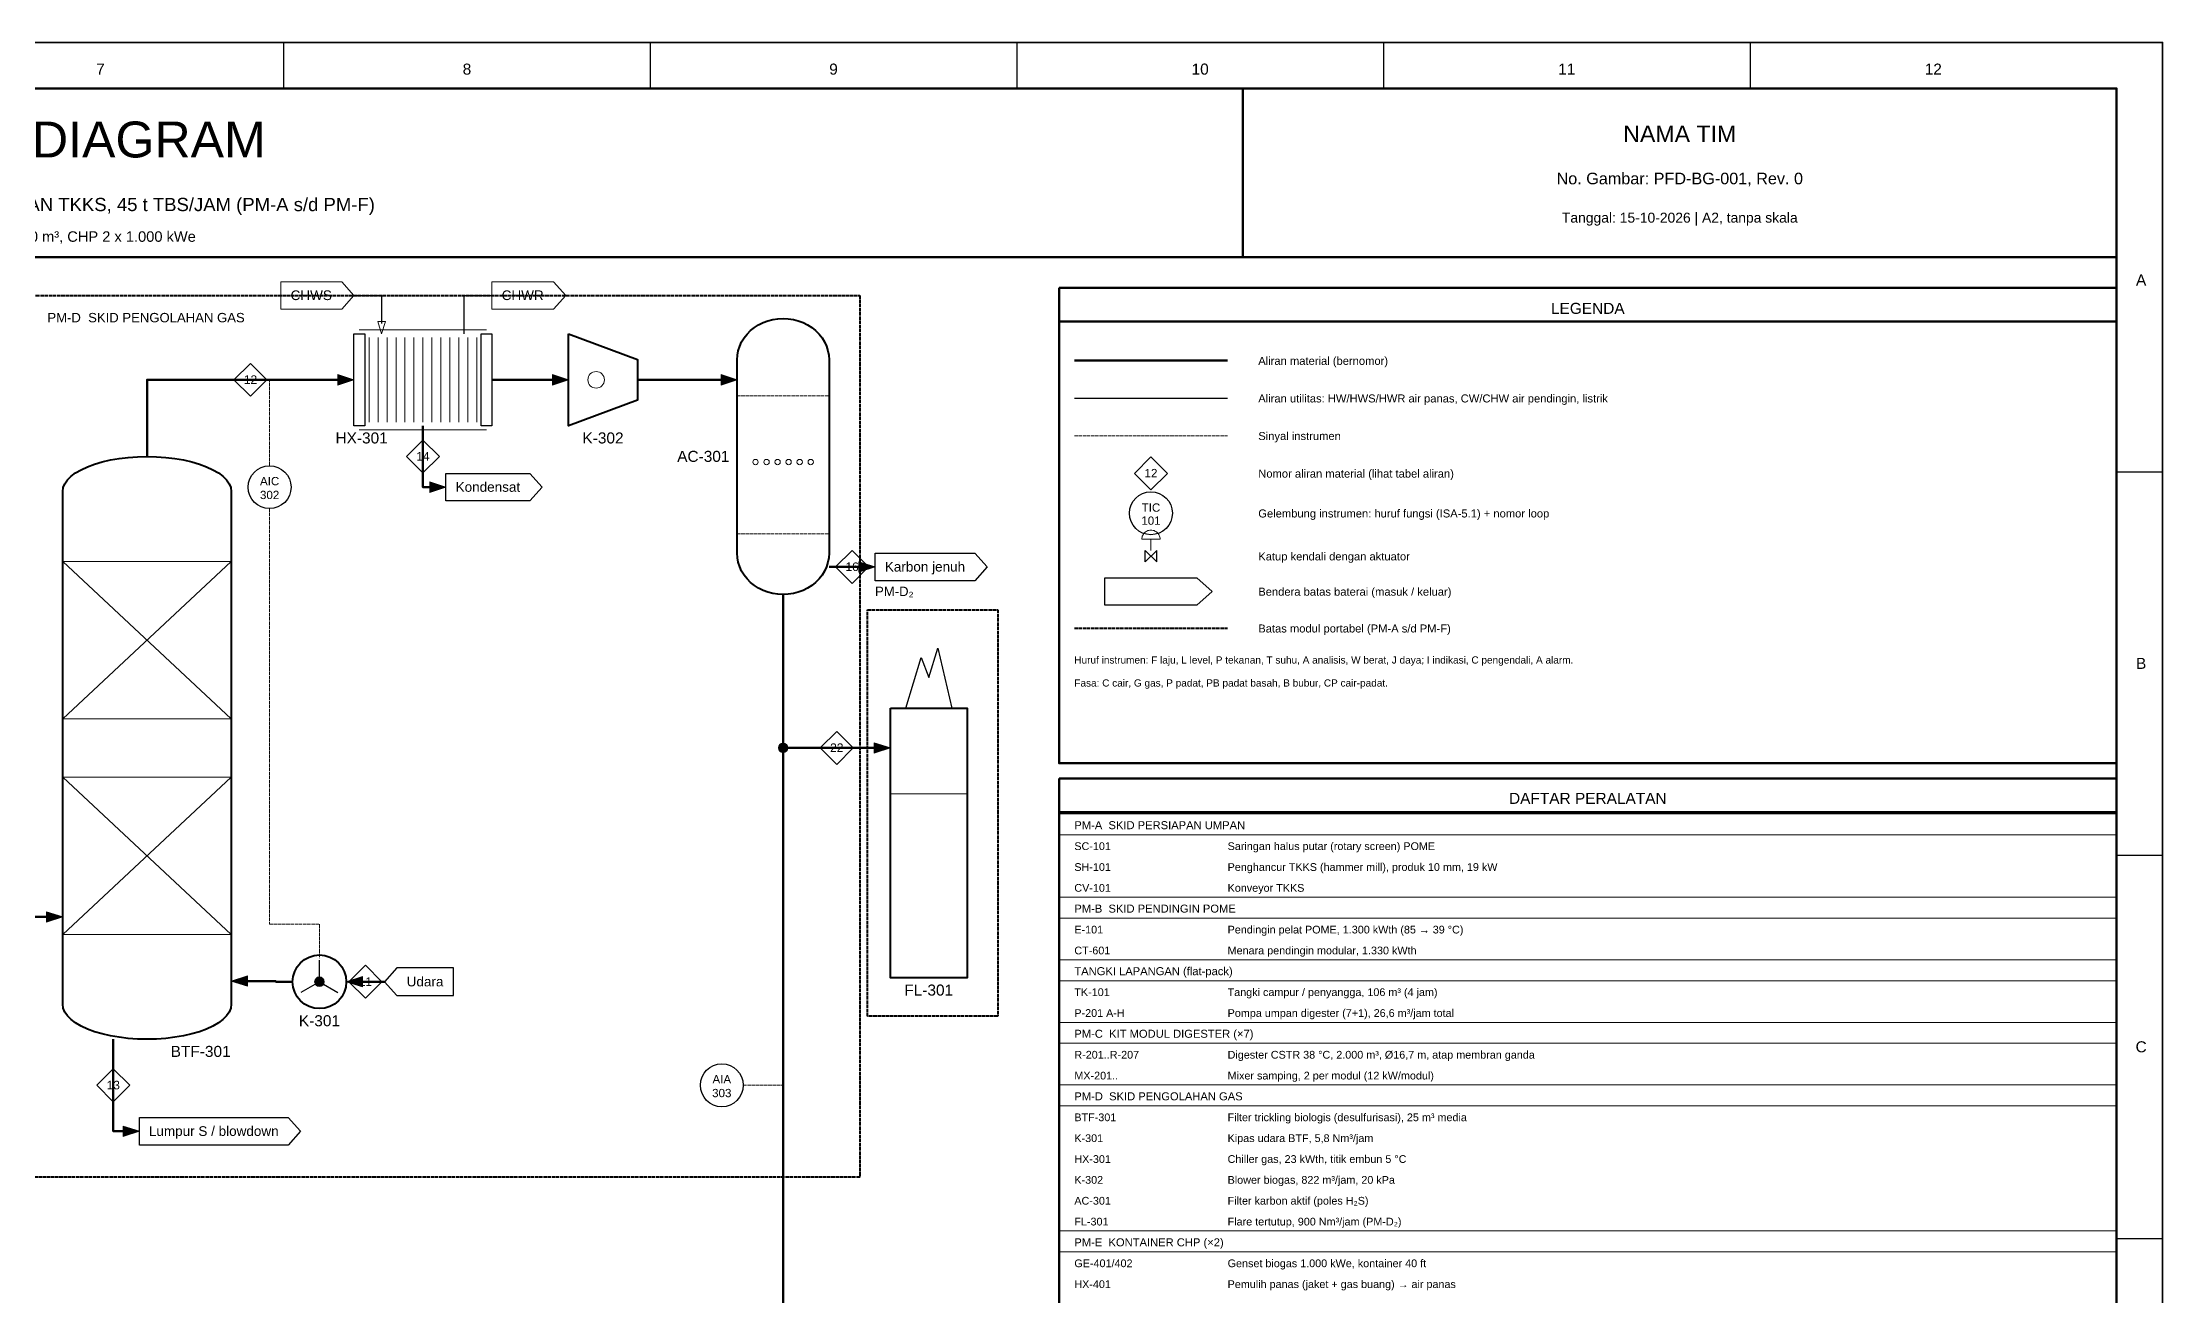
# Model space of a CAD drawing. Header units: millimetres. Extents: x 4 to 590, y 4 to 416.
# Drawn here: x 313.4 to 590, y 252.6 to 416 of the extents above; entities that cross this region are included whole.
import ezdxf
from ezdxf.enums import TextEntityAlignment as Align

# ---------------------------------------------------------------- set-up
doc = ezdxf.new("R2010")
doc.units = ezdxf.units.MM
doc.linetypes.add('DASHED', pattern=[1.524, 1.27, -0.254])
for name, color, linetype in [('PFD-BINGKAI', 7, 'Continuous'), ('PFD-INSTRUMEN', 7, 'Continuous'), ('PFD-PERALATAN', 7, 'Continuous'), ('PFD-PROSES', 7, 'Continuous'), ('PFD-SINYAL', 7, 'Continuous'), ('PFD-TABEL', 7, 'Continuous'), ('PFD-TEKS', 7, 'Continuous'), ('PFD-UTILITAS', 8, 'Continuous')]:
    doc.layers.add(name, color=color, linetype=linetype)
doc.styles.add('PFD', font='arial.ttf')

msp = doc.modelspace()

# ---------------------------------------------------------------- hatches: boundary and pattern name
at = {"layer": 'PFD-PERALATAN'}
h = msp.add_hatch(color=7, dxfattribs=at)
edge = h.paths.add_edge_path()
edge.add_arc((349.5, 293.5), 0.63, 0, 360)
at = {"layer": 'PFD-PROSES'}
for points in [[(354, 372), (351.9, 371.32), (351.9, 372.68)], [(382, 372), (379.9, 371.32), (379.9, 372.68)], [(404, 372), (401.9, 371.32), (401.9, 372.68)], [(366, 358), (363.9, 357.32), (363.9, 358.68)], [(422, 347.6), (419.9, 346.93), (419.9, 348.27)], [(424, 324), (421.9, 323.32), (421.9, 324.68)], [(316, 301.96), (313.9, 301.28), (313.9, 302.63)], [(338, 293.6), (340.1, 294.27), (340.1, 292.93)], [(353, 293.5), (355.1, 294.18), (355.1, 292.82)], [(326, 274), (323.9, 273.32), (323.9, 274.68)]]:
    msp.add_hatch(color=7, dxfattribs=at).paths.add_polyline_path(points)
h = msp.add_hatch(color=7, dxfattribs=at)
edge = h.paths.add_edge_path()
edge.add_arc((410, 324), 0.62, 0, 360)

# ---------------------------------------------------------------- linework, layer by layer
at = {"layer": 'PFD-BINGKAI', "linetype": 'Continuous', "lineweight": 35, "ltscale": 0.35}
msp.add_lwpolyline([(4, 416), (590, 416), (590, 4), (4, 4)], close=True, dxfattribs=at)
at = {"layer": 'PFD-BINGKAI', "linetype": 'Continuous', "lineweight": 25, "ltscale": 0.35}
for points in [[(344.83, 416), (344.83, 410)], [(392.67, 416), (392.67, 410)], [(440.5, 416), (440.5, 410)], [(488.33, 416), (488.33, 410)], [(536.17, 416), (536.17, 410)], [(584, 360), (590, 360)], [(584, 310), (590, 310)], [(584, 260), (590, 260)]]:
    msp.add_lwpolyline(points, dxfattribs=at)
at = {"layer": 'PFD-BINGKAI', "linetype": 'Continuous', "lineweight": 70, "ltscale": 0.35}
msp.add_lwpolyline([(10, 410), (584, 410), (584, 10), (10, 10)], close=True, dxfattribs=at)
at = {"layer": 'PFD-BINGKAI', "linetype": 'Continuous', "lineweight": 50, "ltscale": 0.35}
msp.add_lwpolyline([(470, 410), (470, 388)], dxfattribs=at)
at = {"layer": 'PFD-BINGKAI', "linetype": 'Continuous', "lineweight": 70, "ltscale": 0.35}
msp.add_lwpolyline([(10, 388), (584, 388)], dxfattribs=at)
at = {"layer": 'PFD-BINGKAI', "linetype": 'DASHED', "lineweight": 40, "ltscale": 0.35}
for points in [[(312, 383), (420, 383), (420, 268), (312, 268)], [(421, 342), (438, 342), (438, 289), (421, 289)]]:
    msp.add_lwpolyline(points, close=True, dxfattribs=at)
at = {"layer": 'PFD-INSTRUMEN', "lineweight": 30}
for centre in [(343, 358), (402, 280)]:
    msp.add_circle(centre, 2.8, dxfattribs=at)
at = {"layer": 'PFD-PERALATAN', "linetype": 'Continuous', "lineweight": 40, "ltscale": 0.35}
for points in [[(404, 374.6), (404.04, 375.2), (404.15, 375.8), (404.34, 376.38), (404.59, 376.94), (404.92, 377.47), (405.31, 377.97), (405.76, 378.42), (406.26, 378.82), (406.81, 379.17), (407.4, 379.47), (408.02, 379.7), (408.66, 379.86), (409.33, 379.97), (410, 380), (410.67, 379.97), (411.34, 379.86), (411.98, 379.7), (412.6, 379.47), (413.19, 379.17), (413.74, 378.82), (414.24, 378.42), (414.69, 377.97), (415.08, 377.47), (415.41, 376.94), (415.66, 376.38), (415.85, 375.8), (415.96, 375.2), (416, 374.6), (416, 349.4), (415.96, 348.8), (415.85, 348.2), (415.66, 347.62), (415.41, 347.06), (415.08, 346.53), (414.69, 346.03), (414.24, 345.58), (413.74, 345.18), (413.19, 344.83), (412.6, 344.53), (411.98, 344.3), (411.34, 344.14), (410.67, 344.03), (410, 344), (409.33, 344.03), (408.66, 344.14), (408.02, 344.3), (407.4, 344.53), (406.81, 344.83), (406.26, 345.18), (405.76, 345.58), (405.31, 346.03), (404.92, 346.53), (404.59, 347.06), (404.34, 347.62), (404.15, 348.2), (404.04, 348.8), (404, 349.4)], [(382, 378), (391, 374.64), (391, 369.36), (382, 366)], [(316, 357.44), (316.07, 357.95), (316.28, 358.45), (316.62, 358.95), (317.09, 359.42), (317.69, 359.87), (318.4, 360.28), (319.22, 360.66), (320.14, 361.01), (321.15, 361.3), (322.23, 361.55), (323.37, 361.74), (324.55, 361.89), (325.77, 361.97), (327, 362), (328.23, 361.97), (329.45, 361.89), (330.63, 361.74), (331.77, 361.55), (332.85, 361.3), (333.86, 361.01), (334.78, 360.66), (335.6, 360.28), (336.31, 359.87), (336.91, 359.42), (337.38, 358.95), (337.72, 358.45), (337.93, 357.95), (338, 357.44), (338, 290.56), (337.93, 290.05), (337.72, 289.55), (337.38, 289.05), (336.91, 288.58), (336.31, 288.13), (335.6, 287.72), (334.78, 287.34), (333.86, 286.99), (332.85, 286.7), (331.77, 286.45), (330.63, 286.26), (329.45, 286.11), (328.23, 286.03), (327, 286), (325.77, 286.03), (324.55, 286.11), (323.37, 286.26), (322.23, 286.45), (321.15, 286.7), (320.14, 286.99), (319.22, 287.34), (318.4, 287.72), (317.69, 288.13), (317.09, 288.58), (316.62, 289.05), (316.28, 289.55), (316.07, 290.05), (316, 290.56)], [(424, 329.2), (434, 329.2), (434, 294), (424, 294)]]:
    msp.add_lwpolyline(points, close=True, dxfattribs=at)
at = {"layer": 'PFD-PERALATAN', "linetype": 'Continuous', "lineweight": 30, "ltscale": 0.35}
for points in [[(354, 378), (355.4, 378), (355.4, 366), (354, 366)], [(370.6, 378), (372, 378), (372, 366), (370.6, 366)]]:
    msp.add_lwpolyline(points, close=True, dxfattribs=at)
at = {"layer": 'PFD-PERALATAN', "linetype": 'Continuous', "lineweight": 20, "ltscale": 0.35}
for points in [[(354.7, 378.5), (371.3, 378.5)], [(355.98, 377.5), (355.98, 366.5)], [(357.15, 377.5), (357.15, 366.5)], [(358.32, 377.5), (358.32, 366.5)], [(359.49, 377.5), (359.49, 366.5)], [(360.66, 377.5), (360.66, 366.5)], [(361.83, 377.5), (361.83, 366.5)], [(363, 377.5), (363, 366.5)], [(364.17, 377.5), (364.17, 366.5)], [(365.34, 377.5), (365.34, 366.5)], [(366.51, 377.5), (366.51, 366.5)], [(367.68, 377.5), (367.68, 366.5)], [(368.85, 377.5), (368.85, 366.5)], [(370.02, 377.5), (370.02, 366.5)], [(354.7, 365.5), (371.3, 365.5)], [(316, 348.32), (338, 348.32)], [(316, 327.8), (338, 327.8)], [(316, 320.2), (338, 320.2)], [(316, 299.68), (338, 299.68)]]:
    msp.add_lwpolyline(points, dxfattribs=at)
at = {"layer": 'PFD-PERALATAN', "linetype": 'DASHED', "lineweight": 20, "ltscale": 0.35}
for points in [[(404, 369.92), (416, 369.92)], [(404, 351.92), (416, 351.92)]]:
    msp.add_lwpolyline(points, dxfattribs=at)
at = {"layer": 'PFD-PERALATAN', "linetype": 'Continuous', "lineweight": 15, "ltscale": 0.35}
for points in [[(316, 348.32), (338, 327.8)], [(338, 348.32), (316, 327.8)], [(316, 320.2), (338, 299.68)], [(338, 320.2), (316, 299.68)], [(424, 318), (434, 318)]]:
    msp.add_lwpolyline(points, dxfattribs=at)
at = {"layer": 'PFD-PERALATAN', "linetype": 'Continuous', "lineweight": 25, "ltscale": 0.35}
msp.add_lwpolyline([(426, 329.2), (428, 335.8), (429, 333.2), (430.2, 337), (432, 329.2)], close=True, dxfattribs=at)
for points in [[(349.5, 293.5), (349.5, 296.3)], [(349.5, 293.5), (347.08, 292.1)], [(349.5, 293.5), (351.92, 292.1)]]:
    msp.add_lwpolyline(points, dxfattribs=at)
at = {"layer": 'PFD-PERALATAN', "lineweight": 20}
for centre, radius in [((385.6, 372), 1.08), ((349.5, 293.5), 0.63)]:
    msp.add_circle(centre, radius, dxfattribs=at)
at = {"layer": 'PFD-PERALATAN', "lineweight": 13}
for centre in [(406.4, 361.28), (407.84, 361.28), (409.28, 361.28), (410.72, 361.28), (412.16, 361.28), (413.6, 361.28)]:
    msp.add_circle(centre, 0.35, dxfattribs=at)
at = {"layer": 'PFD-PERALATAN', "lineweight": 40}
msp.add_circle((349.5, 293.5), 3.5, dxfattribs=at)
at = {"layer": 'PFD-PROSES', "linetype": 'Continuous', "lineweight": 50, "ltscale": 0.35}
for points in [[(327, 362), (327, 372), (352.21, 372)], [(372, 372), (380.21, 372)], [(391, 372), (402.21, 372)], [(363, 366), (363, 358), (364.21, 358)], [(209, 344), (209, 356), (308, 356), (308, 301.96), (314.21, 301.96)], [(416, 347.6), (420.21, 347.6)], [(410, 344), (410, 324)], [(410, 324), (410, 234), (330, 234), (330, 206.8), (334.21, 206.8)], [(410, 324), (422.21, 324)], [(346, 293.5), (343.8, 293.5), (343.8, 293.6), (339.79, 293.6)], [(358, 293.5), (354.79, 293.5)], [(322.6, 286), (322.6, 274), (324.21, 274)]]:
    msp.add_lwpolyline(points, dxfattribs=at)
at = {"layer": 'PFD-PROSES', "linetype": 'Continuous', "lineweight": 5, "ltscale": 0.35}
for points in [[(354, 372), (351.9, 371.32), (351.9, 372.68)], [(382, 372), (379.9, 371.32), (379.9, 372.68)], [(404, 372), (401.9, 371.32), (401.9, 372.68)], [(366, 358), (363.9, 357.32), (363.9, 358.68)], [(422, 347.6), (419.9, 346.93), (419.9, 348.27)], [(424, 324), (421.9, 323.32), (421.9, 324.68)], [(316, 301.96), (313.9, 301.28), (313.9, 302.63)], [(338, 293.6), (340.1, 294.27), (340.1, 292.93)], [(353, 293.5), (355.1, 294.18), (355.1, 292.82)], [(326, 274), (323.9, 273.32), (323.9, 274.68)]]:
    msp.add_lwpolyline(points, close=True, dxfattribs=at)
at = {"layer": 'PFD-PROSES', "lineweight": 5}
msp.add_circle((410, 324), 0.62, dxfattribs=at)
at = {"layer": 'PFD-SINYAL', "linetype": 'DASHED', "lineweight": 18, "ltscale": 0.35}
for points in [[(343, 360.8), (343, 372)], [(343, 355.2), (343, 301), (349.5, 301), (349.5, 296.6)], [(404.8, 280), (410, 280)]]:
    msp.add_lwpolyline(points, dxfattribs=at)
at = {"layer": 'PFD-TABEL', "linetype": 'Continuous', "lineweight": 50, "ltscale": 0.35}
for points in [[(446, 384), (584, 384), (584, 322), (446, 322)], [(446, 384), (584, 384), (584, 379.6), (446, 379.6)], [(446, 320), (584, 320), (584, 235.72), (446, 235.72)], [(446, 320), (584, 320), (584, 315.6), (446, 315.6)]]:
    msp.add_lwpolyline(points, close=True, dxfattribs=at)
msp.add_lwpolyline([(448, 374.5), (468, 374.5)], dxfattribs=at)
at = {"layer": 'PFD-TABEL', "linetype": 'Continuous', "lineweight": 25, "ltscale": 0.35, "true_color": 0x505050}
msp.add_lwpolyline([(448, 369.6), (468, 369.6)], dxfattribs=at)
at = {"layer": 'PFD-TABEL', "linetype": 'DASHED', "lineweight": 18, "ltscale": 0.35}
msp.add_lwpolyline([(448, 364.7), (468, 364.7)], dxfattribs=at)
at = {"layer": 'PFD-TABEL', "linetype": 'Continuous', "lineweight": 30, "ltscale": 0.35}
for points in [[(458, 361.95), (460.15, 359.8), (458, 357.65), (455.85, 359.8)], [(452, 346.2), (464, 346.2), (466, 344.4), (464, 342.6), (452, 342.6)]]:
    msp.add_lwpolyline(points, close=True, dxfattribs=at)
at = {"layer": 'PFD-TABEL', "linetype": 'Continuous', "lineweight": 20, "ltscale": 0.35}
msp.add_lwpolyline([(459.2, 351.2), (459.19, 351.33), (459.17, 351.47), (459.13, 351.6), (459.08, 351.72), (459.02, 351.84), (458.94, 351.95), (458.85, 352.05), (458.75, 352.14), (458.64, 352.22), (458.52, 352.28), (458.4, 352.33), (458.27, 352.37), (458.13, 352.39), (458, 352.4), (457.87, 352.39), (457.73, 352.37), (457.6, 352.33), (457.48, 352.28), (457.36, 352.22), (457.25, 352.14), (457.15, 352.05), (457.06, 351.95), (456.98, 351.84), (456.92, 351.72), (456.87, 351.6), (456.83, 351.47), (456.81, 351.33), (456.8, 351.2)], close=True, dxfattribs=at)
at = {"layer": 'PFD-TABEL', "linetype": 'Continuous', "lineweight": 25, "ltscale": 0.35}
msp.add_lwpolyline([(457.25, 349.75), (458.75, 348.25), (458.75, 349.75), (457.25, 348.25)], close=True, dxfattribs=at)
at = {"layer": 'PFD-TABEL', "linetype": 'Continuous', "lineweight": 20, "ltscale": 0.35}
msp.add_lwpolyline([(458, 349.75), (458, 351.2)], dxfattribs=at)
at = {"layer": 'PFD-TABEL', "linetype": 'DASHED', "lineweight": 40, "ltscale": 0.35}
msp.add_lwpolyline([(448, 339.6), (468, 339.6)], dxfattribs=at)
at = {"layer": 'PFD-TABEL', "linetype": 'Continuous', "lineweight": 15, "ltscale": 0.35}
for points in [[(446, 315.4), (584, 315.4), (584, 312.68), (446, 312.68)], [(446, 304.52), (584, 304.52), (584, 301.8), (446, 301.8)], [(446, 296.36), (584, 296.36), (584, 293.64), (446, 293.64)], [(446, 288.2), (584, 288.2), (584, 285.48), (446, 285.48)], [(446, 280.04), (584, 280.04), (584, 277.32), (446, 277.32)], [(446, 261), (584, 261), (584, 258.28), (446, 258.28)]]:
    msp.add_lwpolyline(points, close=True, dxfattribs=at)
at = {"layer": 'PFD-TABEL', "lineweight": 30}
msp.add_circle((458, 354.6), 2.8, dxfattribs=at)
at = {"layer": 'PFD-TEKS', "linetype": 'Continuous', "lineweight": 20, "ltscale": 0.35, "true_color": 0x505050}
for points in [[(344.45, 384.8), (352.4, 384.8), (354, 383), (352.4, 381.2), (344.45, 381.2)], [(372, 384.8), (380.04, 384.8), (381.64, 383), (380.04, 381.2), (372, 381.2)]]:
    msp.add_lwpolyline(points, close=True, dxfattribs=at)
at = {"layer": 'PFD-TEKS', "linetype": 'Continuous', "lineweight": 30, "ltscale": 0.35}
for points in [[(340.5, 374.15), (342.65, 372), (340.5, 369.85), (338.35, 372)], [(363, 364.15), (365.15, 362), (363, 359.85), (360.85, 362)], [(366, 359.8), (376.97, 359.8), (378.57, 358), (376.97, 356.2), (366, 356.2)], [(419, 349.75), (421.15, 347.6), (419, 345.45), (416.85, 347.6)], [(422, 349.4), (435.01, 349.4), (436.61, 347.6), (435.01, 345.8), (422, 345.8)], [(417, 326.15), (419.15, 324), (417, 321.85), (414.85, 324)], [(355.5, 295.65), (357.65, 293.5), (355.5, 291.35), (353.35, 293.5)], [(366.97, 295.3), (359.6, 295.3), (358, 293.5), (359.6, 291.7), (366.97, 291.7)], [(322.6, 282.15), (324.75, 280), (322.6, 277.85), (320.45, 280)], [(326, 275.8), (345.43, 275.8), (347.03, 274), (345.43, 272.2), (326, 272.2)]]:
    msp.add_lwpolyline(points, close=True, dxfattribs=at)
at = {"layer": 'PFD-UTILITAS', "linetype": 'Continuous', "lineweight": 25, "ltscale": 0.35, "true_color": 0x505050}
for points in [[(354, 383), (357.6, 383), (357.6, 379.36)], [(368.4, 378), (368.4, 383), (372, 383)]]:
    msp.add_lwpolyline(points, dxfattribs=at)
at = {"layer": 'PFD-UTILITAS', "linetype": 'Continuous', "lineweight": 5, "ltscale": 0.35, "true_color": 0x505050}
msp.add_lwpolyline([(357.6, 378), (357.1, 379.6), (358.1, 379.6)], close=True, dxfattribs=at)

# ---------------------------------------------------------------- texts
at = {"layer": 'PFD-BINGKAI', "style": 'PFD'}
for s, height, p in [('7', 1.44, (320.92, 411.8)), ('8', 1.44, (368.75, 411.8)), ('9', 1.44, (416.58, 411.8)), ('10', 1.44, (464.42, 411.8)), ('11', 1.44, (512.25, 411.8)), ('12', 1.44, (560.08, 411.8)), ('PROCESS FLOW DIAGRAM', 4.68, (300, 401)), ('NAMA TIM', 2.16, (527, 403)), ('No. Gambar: PFD-BG-001, Rev. 0', 1.512, (527, 397.5)), ('GENERATOR BIOGAS MODULAR PORTABEL DARI POME DAN TKKS, 45 t TBS/JAM (PM-A s/d PM-F)', 1.728, (300, 394)), ('Tanggal: 15-10-2026 | A2, tanpa skala', 1.296, (527, 392.5)), ('Co-digestion POME + TKKS, CSTR mesofilik 7 x 2000 m³, CHP 2 x 1.000 kWe', 1.368, (300, 390)), ('A', 1.44, (587.2, 384.3)), ('B', 1.44, (587.2, 334.3)), ('C', 1.44, (587.2, 284.3))]:
    msp.add_text(s, height=height, dxfattribs=at).set_placement(p, align=Align.CENTER)
at = {"layer": 'PFD-INSTRUMEN', "style": 'PFD'}
for s, p in [('AIC', (343, 358.25)), ('302', (343, 356.45)), ('AIA', (402, 280.25)), ('303', (402, 278.45))]:
    msp.add_text(s, height=1.08, dxfattribs=at).set_placement(p, align=Align.CENTER)
at = {"layer": 'PFD-TABEL', "style": 'PFD'}
for s, height, p in [('LEGENDA', 1.44, (515, 380.6)), ('12', 1.08, (458, 359.3)), ('TIC', 1.08, (458, 354.8)), ('101', 1.08, (458, 353.1)), ('DAFTAR PERALATAN', 1.44, (515, 316.7))]:
    msp.add_text(s, height=height, dxfattribs=at).set_placement(p, align=Align.CENTER)
for s, height, p in [('Aliran material (bernomor)', 1.044, (472, 373.95)), ('Aliran utilitas: HW/HWS/HWR air panas, CW/CHW air pendingin, listrik', 1.044, (472, 369.05)), ('Sinyal instrumen', 1.044, (472, 364.15)), ('Nomor aliran material (lihat tabel aliran)', 1.044, (472, 359.25)), ('Gelembung instrumen: huruf fungsi (ISA-5.1) + nomor loop', 1.044, (472, 354.05)), ('Katup kendali dengan aktuator', 1.044, (472, 348.45)), ('Bendera batas baterai (masuk / keluar)', 1.044, (472, 343.85)), ('Batas modul portabel (PM-A s/d PM-F)', 1.044, (472, 339.05)), ('Huruf instrumen: F laju, L level, P tekanan, T suhu, A analisis, W berat, J daya; I indikasi, C pengendali, A alarm.', 0.936, (448, 335)), ('Fasa: C cair, G gas, P padat, PB padat basah, B bubur, CP cair-padat.', 0.936, (448, 332)), ('PM-A  SKID PERSIAPAN UMPAN', 1.044, (448, 313.4)), ('SC-101', 1.008, (448, 310.68)), ('Saringan halus putar (rotary screen) POME', 1.008, (468, 310.68)), ('SH-101', 1.008, (448, 307.96)), ('Penghancur TKKS (hammer mill), produk 10 mm, 19 kW', 1.008, (468, 307.96)), ('CV-101', 1.008, (448, 305.24)), ('Konveyor TKKS', 1.008, (468, 305.24)), ('PM-B  SKID PENDINGIN POME', 1.044, (448, 302.52)), ('E-101', 1.008, (448, 299.8)), ('Pendingin pelat POME, 1.300 kWth (85 → 39 °C)', 1.008, (468, 299.8)), ('CT-601', 1.008, (448, 297.08)), ('Menara pendingin modular, 1.330 kWth', 1.008, (468, 297.08)), ('TANGKI LAPANGAN (flat-pack)', 1.044, (448, 294.36)), ('TK-101', 1.008, (448, 291.64)), ('Tangki campur / penyangga, 106 m³ (4 jam)', 1.008, (468, 291.64)), ('P-201 A-H', 1.008, (448, 288.92)), ('Pompa umpan digester (7+1), 26,6 m³/jam total', 1.008, (468, 288.92)), ('PM-C  KIT MODUL DIGESTER (×7)', 1.044, (448, 286.2)), ('R-201..R-207', 1.008, (448, 283.48)), ('Digester CSTR 38 °C, 2.000 m³, Ø16,7 m, atap membran ganda', 1.008, (468, 283.48)), ('MX-201..', 1.008, (448, 280.76)), ('Mixer samping, 2 per modul (12 kW/modul)', 1.008, (468, 280.76)), ('PM-D  SKID PENGOLAHAN GAS', 1.044, (448, 278.04)), ('BTF-301', 1.008, (448, 275.32)), ('Filter trickling biologis (desulfurisasi), 25 m³ media', 1.008, (468, 275.32)), ('K-301', 1.008, (448, 272.6)), ('Kipas udara BTF, 5,8 Nm³/jam', 1.008, (468, 272.6)), ('HX-301', 1.008, (448, 269.88)), ('Chiller gas, 23 kWth, titik embun 5 °C', 1.008, (468, 269.88)), ('K-302', 1.008, (448, 267.16)), ('Blower biogas, 822 m³/jam, 20 kPa', 1.008, (468, 267.16)), ('AC-301', 1.008, (448, 264.44)), ('Filter karbon aktif (poles H₂S)', 1.008, (468, 264.44)), ('FL-301', 1.008, (448, 261.72)), ('PM-E  KONTAINER CHP (×2)', 1.044, (448, 259)), ('Flare tertutup, 900 Nm³/jam (PM-D₂)', 1.008, (468, 261.72)), ('GE-401/402', 1.008, (448, 256.28)), ('Genset biogas 1.000 kWe, kontainer 40 ft', 1.008, (468, 256.28)), ('HX-401', 1.008, (448, 253.56)), ('Pemulih panas (jaket + gas buang) → air panas', 1.008, (468, 253.56))]:
    msp.add_text(s, height=height, dxfattribs=at).set_placement(p)
at = {"layer": 'PFD-TEKS', "true_color": 0x505050, "style": 'PFD'}
for s, p in [('CHWS', (348.43, 382.4)), ('CHWR', (376.02, 382.4))]:
    msp.add_text(s, height=1.26, dxfattribs=at).set_placement(p, align=Align.CENTER)
at = {"layer": 'PFD-TEKS', "style": 'PFD'}
for s, p in [('PM-D  SKID PENGOLAHAN GAS', (314, 379.5)), ('PM-D₂', (422, 343.8))]:
    msp.add_text(s, height=1.224, dxfattribs=at).set_placement(p)
for s, height, p in [('12', 1.116, (340.5, 371.47)), ('HX-301', 1.44, (355, 363.7)), ('14', 1.116, (363, 361.47)), ('K-302', 1.44, (386.5, 363.7)), ('Kondensat', 1.26, (371.48, 357.4)), ('16', 1.116, (419, 347.07)), ('Karbon jenuh', 1.26, (428.51, 347)), ('22', 1.116, (417, 323.47)), ('11', 1.116, (355.5, 292.97)), ('Udara', 1.26, (363.28, 292.9)), ('FL-301', 1.44, (429, 291.7)), ('K-301', 1.44, (349.5, 287.7)), ('BTF-301', 1.44, (334, 283.7)), ('13', 1.116, (322.6, 279.47)), ('Lumpur S / blowdown', 1.26, (335.71, 273.4))]:
    msp.add_text(s, height=height, dxfattribs=at).set_placement(p, align=Align.CENTER)
msp.add_text('AC-301', height=1.44, dxfattribs=at).set_placement((403, 361.3), align=Align.RIGHT)

doc.saveas('drawing.dxf')
